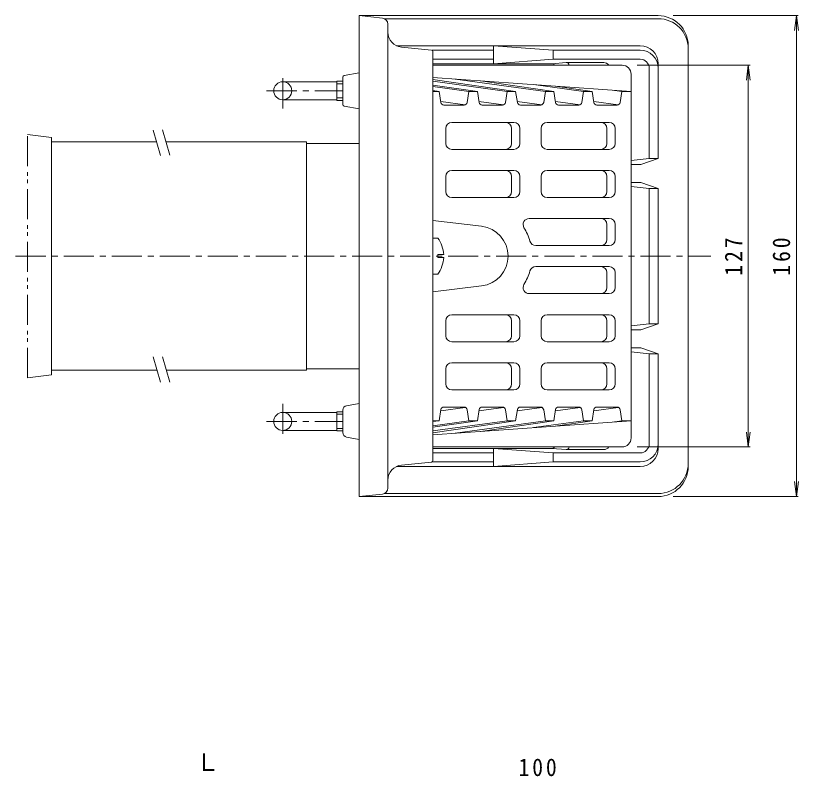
# Model space of a CAD drawing. Units: millimetres, scale not verified. Extents: x -195 to 343, y -275 to 259.
# Drawn here: x -130.8 to 129.8, y 5.9 to 259 of the extents above; entities that cross this region are included whole.
import ezdxf
from ezdxf.enums import TextEntityAlignment as Align

# ---------------------------------------------------------------- set-up
doc = ezdxf.new("R2010")
doc.units = ezdxf.units.MM
doc.header["$LTSCALE"] = 2
doc.linetypes.add('CHAIN1', pattern=[8, 5, -1, 1, -1])
doc.linetypes.add('DOUBLE_CHAIN1', pattern=[8.8, 5, -1, 0.6, -0.6, 0.6, -1])
for name, color, linetype, lineweight in [('0-0_通り芯', 3, 'Continuous', 9), ('0-2_仕上', 6, 'Continuous', 9), ('0-3_建具', 4, 'Continuous', 9), ('0-4_その他', 7, 'Continuous', 9)]:
    doc.layers.add(name, color=color, linetype=linetype, lineweight=lineweight)
doc.styles.add('ＭＳ ゴシック', font='')
doc.styles.get('ＭＳ ゴシック').set_extended_font_data('MS Gothic')

msp = doc.modelspace()

# ---------------------------------------------------------------- linework, layer by layer
at = {"layer": '0-0_通り芯'}
for p, q in [((83.116, 259.032), (-16.384, 259.032)), ((-8.675, 258.221), (-16.384, 259.032)), ((-16.384, 99.032), (-16.384, 259.032)), ((83.116, 258.032), (-8.014, 258.032)), ((-6.884, 101.833), (-6.884, 256.232)), ((77.116, 249.032), (-4.011, 249.032)), ((7.665, 247.577), (-2.382, 248.582)), ((28.239, 249.032), (48.116, 247.532)), ((28.239, 243.032), (28.239, 249.032)), ((93.116, 109.032), (93.116, 249.032)), ((28.239, 247.532), (7.828, 247.532)), ((8.116, 247.08), (8.116, 110.985)), ((48.116, 244.532), (48.116, 247.532)), ((77.116, 247.532), (48.116, 247.532)), ((28.239, 244.532), (8.116, 244.532)), ((47.753, 243.032), (8.116, 243.032)), ((28.239, 243.032), (48.116, 244.532)), ((47.753, 243.032), (52.52, 243.432)), ((77.116, 244.532), (48.116, 244.532)), ((65.006, 243.432), (52.52, 243.432)), ((83.116, 243.032), (83.116, 211.532)), ((-21.474, 239.107), (-16.384, 240.032)), ((80.116, 241.532), (80.116, 211.532)), ((-23.884, 230.857), (-23.884, 237.207)), ((-23.884, 237.207), (-21.884, 237.207)), ((-21.884, 229.45), (-21.884, 238.615)), ((-41.884, 237.032), (-23.884, 237.032)), ((-23.884, 236.392), (-21.884, 236.392)), ((-41.884, 231.032), (-23.884, 231.032)), ((-23.884, 231.672), (-21.884, 231.672)), ((-23.884, 230.857), (-21.884, 230.857)), ((-21.474, 228.958), (-16.384, 228.032)), ((-33.936, 216.532), (-16.384, 216.532)), ((74.116, 210.861), (80.116, 211.532)), ((83.116, 211.532), (77.376, 209.532)), ((80.116, 211.532), (83.116, 211.532)), ((74.116, 209.532), (77.376, 209.532)), ((74.116, 203.532), (77.376, 203.532)), ((83.116, 201.532), (77.376, 203.532)), ((74.116, 202.204), (80.116, 201.532)), ((80.116, 201.532), (83.116, 201.532)), ((80.116, 156.532), (80.116, 201.532)), ((83.116, 156.532), (83.116, 201.532)), ((74.116, 155.861), (80.116, 156.532)), ((83.116, 156.532), (77.376, 154.532)), ((80.116, 156.532), (83.116, 156.532)), ((74.116, 154.532), (77.376, 154.532)), ((74.116, 148.532), (77.376, 148.532)), ((83.116, 146.532), (77.376, 148.532)), ((74.116, 147.203), (80.116, 146.532)), ((80.116, 146.532), (83.116, 146.532)), ((80.116, 116.532), (80.116, 146.532)), ((83.116, 115.032), (83.116, 146.532)), ((-33.936, 141.532), (-16.384, 141.532)), ((-21.884, 120.284), (-21.884, 127.78)), ((-20.653, 129.256), (-16.384, 130.032)), ((-41.884, 127.032), (-23.884, 127.032)), ((-23.884, 127.207), (-23.884, 120.857)), ((-23.884, 127.207), (-21.884, 127.207)), ((-23.884, 126.392), (-21.884, 126.392)), ((-41.884, 121.032), (-23.884, 121.032)), ((-23.884, 121.672), (-21.884, 121.672)), ((-23.884, 120.857), (-21.884, 120.857)), ((-20.653, 118.808), (-16.384, 118.032)), ((47.753, 115.032), (8.116, 115.032)), ((28.239, 115.032), (48.116, 113.532)), ((28.239, 115.032), (28.239, 109.032)), ((47.753, 115.032), (52.52, 114.632)), ((28.239, 113.532), (8.116, 113.532)), ((48.116, 113.532), (48.116, 110.532)), ((77.116, 113.532), (48.116, 113.532)), ((65.006, 114.632), (52.52, 114.632)), ((7.665, 110.487), (-2.382, 109.482)), ((28.239, 110.532), (7.828, 110.532)), ((28.239, 109.032), (48.116, 110.532)), ((77.116, 110.532), (48.116, 110.532)), ((77.116, 109.032), (-4.011, 109.032)), ((-8.675, 99.844), (-16.384, 99.032)), ((83.116, 99.032), (-16.384, 99.032)), ((83.116, 100.032), (-8.014, 100.032))]:
    msp.add_line(p, q, dxfattribs=at)
at = {"layer": '0-0_通り芯', "linetype": 'CHAIN1'}
for p, q in [((-41.884, 228.195), (-41.884, 239.691)), ((-47.234, 234.032), (-21.884, 234.032)), ((-130.793, 179.032), (100.659, 179.032)), ((-41.884, 129.869), (-41.884, 118.373)), ((-47.234, 124.032), (-21.884, 124.032))]:
    msp.add_line(p, q, dxfattribs=at)
at = {"layer": '0-0_通り芯'}
for centre in [(-41.884, 234.032), (-41.884, 124.032)]:
    msp.add_circle(centre, 3, dxfattribs=at)
for centre, radius, start, end in [((-8.884, 256.232), 2, 0, 83.99091), ((83.116, 249.032), 10, 0, 90), ((83.116, 248.032), 10, 0, 90), ((-1.884, 253.557), 5, 180, 264.28949), ((7.616, 247.08), 0.5, 0, 84.28912), ((77.116, 243.032), 6, 0, 90), ((77.116, 241.532), 6, 0, 90), ((47.753, 242.032), 1, 29.99487, 90), ((52.52, 242.432), 1, 5.73828, 90), ((65.006, 241.432), 2, 33.3649, 90), ((77.116, 241.532), 3, 0, 90), ((-21.384, 238.615), 0.5, 100.30713, 180), ((-21.384, 229.45), 0.5, 180, 259.69287), ((-20.384, 127.78), 1.5, 100.30553, 180), ((-20.384, 120.284), 1.5, 180, 259.69447), ((47.753, 116.032), 1, 270, 330.00247), ((52.52, 115.632), 1, 270, 354.26031), ((65.006, 116.632), 2, 270, 326.63452), ((77.116, 116.532), 6, 270, 0), ((77.116, 116.532), 3, 270, 0), ((77.116, 115.032), 6, 270, 0), ((-1.884, 104.507), 5, 95.71051, 180), ((7.616, 110.985), 0.5, 275.71088, 0), ((83.116, 110.032), 10, 270, 0), ((83.116, 109.032), 10, 270, 0), ((-8.884, 101.833), 2, 276.00909, 0)]:
    msp.add_arc(centre, radius, start, end, dxfattribs=at)
at = {"layer": '0-2_仕上'}
for p, q in [((71.116, 242.532), (8.116, 242.532)), ((8.116, 238.462), (74.116, 233.814)), ((8.116, 237.798), (35.648, 233.814)), ((8.116, 237.207), (32.819, 233.814)), ((15.48, 237.943), (45.547, 233.814)), ((48.376, 233.814), (23.984, 237.344)), ((74.116, 118.532), (74.116, 239.532)), ((8.116, 235.957), (22.92, 233.814)), ((20.091, 233.814), (8.116, 235.46)), ((41.621, 236.102), (58.275, 233.814)), ((61.104, 233.814), (48.791, 235.597)), ((10.192, 233.814), (8.116, 234.116)), ((10.192, 233.814), (8.116, 233.814)), ((10.782, 230.131), (10.192, 233.814)), ((19.532, 230.139), (20.091, 233.814)), ((22.92, 233.814), (20.091, 233.814)), ((23.51, 230.131), (22.92, 233.814)), ((32.26, 230.139), (32.819, 233.814)), ((35.648, 233.814), (32.819, 233.814)), ((36.238, 230.131), (35.648, 233.814)), ((44.988, 230.139), (45.547, 233.814)), ((48.376, 233.814), (45.547, 233.814)), ((48.966, 230.131), (48.376, 233.814)), ((57.716, 230.139), (58.275, 233.814)), ((61.104, 233.814), (58.275, 233.814)), ((61.694, 230.131), (61.104, 233.814)), ((71.003, 233.814), (67.761, 234.262)), ((70.443, 230.139), (71.003, 233.814)), ((74.116, 233.814), (71.003, 233.814)), ((18.906, 229.357), (10.726, 230.482)), ((23.454, 230.481), (31.634, 229.357)), ((36.182, 230.481), (44.362, 229.357)), ((48.91, 230.481), (57.09, 229.357)), ((69.818, 229.358), (61.637, 230.487)), ((18.543, 229.289), (11.77, 229.289)), ((31.271, 229.289), (24.498, 229.289)), ((43.999, 229.289), (37.226, 229.289)), ((56.727, 229.289), (49.953, 229.289)), ((69.455, 229.289), (62.681, 229.289)), ((12.417, 221.532), (12.417, 216.532)), ((35.08, 223.532), (14.417, 223.532)), ((34.33, 221.532), (34.33, 216.532)), ((37.08, 221.532), (37.08, 216.532)), ((44.151, 221.532), (44.151, 216.532)), ((46.151, 223.532), (66.812, 223.532)), ((66.062, 221.532), (66.062, 216.532)), ((68.812, 221.532), (68.812, 216.532)), ((35.08, 214.532), (14.417, 214.532)), ((66.812, 214.532), (46.151, 214.532)), ((14.417, 207.532), (35.08, 207.532)), ((66.812, 207.532), (46.151, 207.532)), ((12.417, 205.532), (12.417, 200.532)), ((34.33, 205.532), (34.33, 200.532)), ((37.08, 205.532), (37.08, 200.532)), ((44.151, 205.532), (44.151, 200.532)), ((66.062, 200.532), (66.062, 205.532)), ((68.812, 200.532), (68.812, 205.532)), ((35.08, 198.532), (14.417, 198.532)), ((66.812, 198.532), (46.151, 198.532)), ((8.116, 190.912), (24.312, 188.96)), ((66.812, 191.532), (40.138, 191.532)), ((66.062, 184.532), (66.062, 189.532)), ((68.812, 184.532), (68.812, 189.532)), ((66.812, 182.532), (42.345, 182.532)), ((66.812, 175.532), (42.345, 175.532)), ((66.062, 173.532), (66.062, 168.532)), ((68.812, 173.532), (68.812, 168.532)), ((8.116, 167.153), (24.312, 169.104)), ((66.812, 166.532), (40.138, 166.532)), ((35.08, 159.532), (14.417, 159.532)), ((66.812, 159.532), (46.151, 159.532)), ((12.417, 152.532), (12.417, 157.532)), ((34.33, 152.532), (34.33, 157.532)), ((37.08, 152.532), (37.08, 157.532)), ((44.151, 152.532), (44.151, 157.532)), ((66.062, 157.532), (66.062, 152.532)), ((68.812, 157.532), (68.812, 152.532)), ((35.08, 150.532), (14.417, 150.532)), ((66.812, 150.532), (46.151, 150.532)), ((35.08, 143.532), (14.417, 143.532)), ((66.812, 143.532), (46.151, 143.532)), ((12.417, 136.532), (12.417, 141.532)), ((34.33, 136.532), (34.33, 141.532)), ((37.08, 136.532), (37.08, 141.532)), ((44.151, 136.532), (44.151, 141.532)), ((66.062, 136.532), (66.062, 141.532)), ((68.812, 136.532), (68.812, 141.532)), ((35.08, 134.532), (14.417, 134.532)), ((46.151, 134.532), (66.812, 134.532)), ((10.782, 127.934), (10.192, 124.25)), ((18.906, 128.707), (10.726, 127.583)), ((18.543, 128.775), (11.77, 128.775)), ((19.532, 127.926), (20.091, 124.25)), ((23.51, 127.934), (22.92, 124.25)), ((23.454, 127.584), (31.634, 128.707)), ((31.271, 128.775), (24.498, 128.775)), ((32.26, 127.926), (32.819, 124.25)), ((36.238, 127.934), (35.648, 124.25)), ((36.182, 127.584), (44.362, 128.707)), ((43.999, 128.775), (37.226, 128.775)), ((44.988, 127.926), (45.547, 124.25)), ((48.966, 127.934), (48.376, 124.25)), ((48.91, 127.583), (57.09, 128.707)), ((56.727, 128.775), (49.953, 128.775)), ((57.716, 127.926), (58.275, 124.25)), ((61.694, 127.934), (61.104, 124.25)), ((69.818, 128.707), (61.637, 127.577)), ((69.455, 128.775), (62.681, 128.775)), ((70.443, 127.926), (71.003, 124.25)), ((10.192, 124.25), (8.116, 124.25)), ((10.192, 124.25), (8.116, 123.949)), ((20.091, 124.25), (8.116, 122.605)), ((8.116, 122.107), (22.92, 124.25)), ((8.116, 120.858), (32.819, 124.25)), ((8.116, 120.266), (35.648, 124.25)), ((8.116, 119.603), (74.116, 124.25)), ((15.48, 120.121), (45.547, 124.25)), ((22.92, 124.25), (20.091, 124.25)), ((48.376, 124.25), (23.984, 120.72)), ((35.648, 124.25), (32.819, 124.25)), ((41.621, 121.962), (58.275, 124.25)), ((48.376, 124.25), (45.547, 124.25)), ((61.104, 124.25), (48.791, 122.467)), ((61.104, 124.25), (58.275, 124.25)), ((71.003, 124.25), (67.761, 123.803)), ((74.116, 124.25), (71.003, 124.25)), ((71.116, 115.532), (8.116, 115.532))]:
    msp.add_line(p, q, dxfattribs=at)
at = {"layer": '0-2_仕上', "color": 4}
for p, q in [((9.716, 185.032), (7.976, 185.032)), ((9.716, 178.553), (9.716, 179.511)), ((11.704, 179.511), (9.716, 179.511)), ((11.704, 178.553), (9.716, 178.553)), ((9.716, 173.032), (7.976, 173.032))]:
    msp.add_line(p, q, dxfattribs=at)
at = {"layer": '0-2_仕上'}
for centre, radius, start, end in [((71.116, 239.532), 3, 0, 90), ((11.77, 230.289), 1, 189.10832, 270), ((18.543, 230.289), 1, 270, 351.35139), ((24.498, 230.289), 1, 189.10832, 270), ((31.271, 230.289), 1, 270, 351.34837), ((37.226, 230.289), 1, 189.10832, 270), ((43.999, 230.289), 1, 270, 351.34837), ((49.953, 230.289), 1, 189.10832, 270), ((56.727, 230.289), 1, 270, 351.35139), ((62.681, 230.289), 1, 189.10832, 270), ((69.455, 230.289), 1, 270, 351.34837), ((14.417, 221.532), 2, 90, 180), ((32.33, 221.532), 2, 0, 90), ((35.08, 221.532), 2, 0, 90), ((46.151, 221.532), 2, 90, 180), ((64.062, 221.532), 2, 0, 90), ((66.812, 221.532), 2, 0, 90), ((14.417, 216.532), 2, 180, 270), ((32.33, 216.532), 2, 270, 0), ((35.08, 216.532), 2, 270, 0), ((46.151, 216.532), 2, 180, 270), ((64.062, 216.532), 2, 270, 0), ((66.812, 216.532), 2, 270, 0), ((14.417, 205.532), 2, 90, 180), ((32.33, 205.532), 2, 0, 90), ((35.08, 205.532), 2, 0, 90), ((46.151, 205.532), 2, 90, 180), ((64.062, 205.532), 2, 0, 90), ((66.812, 205.532), 2, 0, 90), ((14.417, 200.532), 2, 180, 270), ((32.33, 200.532), 2, 270, 0), ((35.08, 200.532), 2, 270, 0), ((46.151, 200.532), 2, 180, 270), ((64.062, 200.532), 2, 270, 0), ((66.812, 200.532), 2, 270, 0), ((40.138, 189.532), 2, 90, 211.66814), ((64.062, 189.532), 2, 0, 90), ((66.812, 189.532), 2, 0, 90), ((23.116, 179.032), 10, 276.86995, 83.12791), ((23.116, 179.032), 18, 15.96194, 31.66817), ((42.345, 184.532), 2, 195.96255, 270), ((64.062, 184.532), 2, 270, 0), ((66.812, 184.532), 2, 270, 0), ((42.345, 173.532), 2, 90, 164.03745), ((64.062, 173.532), 2, 0, 90), ((66.812, 173.532), 2, 0, 90), ((23.116, 179.032), 18, 328.33183, 344.03806), ((40.138, 168.532), 2, 148.33186, 270), ((64.062, 168.532), 2, 270, 0), ((66.812, 168.532), 2, 270, 0), ((14.417, 157.532), 2, 90, 180), ((32.33, 157.532), 2, 0, 90), ((35.08, 157.532), 2, 0, 90), ((46.151, 157.532), 2, 90, 180), ((64.062, 157.532), 2, 0, 90), ((66.812, 157.532), 2, 0, 90), ((14.417, 152.532), 2, 180, 270), ((32.33, 152.532), 2, 270, 0), ((35.08, 152.532), 2, 270, 0), ((46.151, 152.532), 2, 180, 270), ((64.062, 152.532), 2, 270, 0), ((66.812, 152.532), 2, 270, 0), ((14.417, 141.532), 2, 90, 180), ((32.33, 141.532), 2, 0, 90), ((35.08, 141.532), 2, 0, 90), ((46.151, 141.532), 2, 90, 180), ((64.062, 141.532), 2, 0, 90), ((66.812, 141.532), 2, 0, 90), ((14.417, 136.532), 2, 180, 270), ((32.33, 136.532), 2, 270, 0), ((35.08, 136.532), 2, 270, 0), ((46.151, 136.532), 2, 180, 270), ((64.062, 136.532), 2, 270, 0), ((66.812, 136.532), 2, 270, 0), ((11.77, 127.775), 1, 90, 170.89168), ((18.543, 127.775), 1, 8.65001, 90), ((24.498, 127.775), 1, 90, 170.89168), ((31.271, 127.775), 1, 8.65022, 90), ((37.226, 127.775), 1, 90, 170.89168), ((43.999, 127.775), 1, 8.65022, 90), ((49.953, 127.775), 1, 90, 170.89168), ((56.727, 127.775), 1, 8.65001, 90), ((62.681, 127.775), 1, 90, 170.89168), ((69.455, 127.775), 1, 8.65022, 90), ((71.116, 118.532), 3, 270, 0)]:
    msp.add_arc(centre, radius, start, end, dxfattribs=at)
at = {"layer": '0-2_仕上', "color": 4}
for start, end in [(2.74535, 36.86935), (323.13013, 357.2541)]:
    msp.add_arc((1.716, 179.032), 10, start, end, dxfattribs=at)
at = {"layer": '0-3_建具', "color": 7, "linetype": 'DOUBLE_CHAIN1'}
for p, q in [((-118.866, 218.532), (-126.884, 219.517)), ((-126.884, 138.548), (-126.884, 219.517)), ((-118.866, 217.032), (-118.866, 218.532)), ((-118.866, 139.532), (-118.866, 141.032)), ((-118.866, 139.532), (-126.884, 138.548))]:
    msp.add_line(p, q, dxfattribs=at)
at = {"layer": '0-3_建具'}
for p, q in [((-118.866, 141.032), (-118.866, 217.032)), ((-118.866, 217.032), (-83.891, 217.032)), ((-80.767, 217.032), (-33.936, 217.032)), ((-33.936, 141.032), (-33.936, 217.032)), ((-118.866, 141.032), (-83.745, 141.032)), ((-80.621, 141.032), (-33.936, 141.032))]:
    msp.add_line(p, q, dxfattribs=at)
at = {"layer": '0-4_その他'}
for p, q in [((88.116, 259.032), (129.716, 259.032)), ((129.116, 259.032), (128.463, 254.075)), ((129.116, 259.032), (129.116, 99.032)), ((129.116, 259.032), (129.768, 254.075)), ((76.116, 242.532), (113.716, 242.532)), ((113.116, 242.532), (112.463, 237.575)), ((113.116, 242.532), (113.116, 115.532)), ((113.116, 242.532), (113.768, 237.575)), ((-85.036, 220.982), (-82.586, 212.531)), ((-81.931, 221.046), (-79.48, 212.594)), ((-85.036, 145.485), (-82.586, 137.033)), ((-81.931, 145.548), (-79.48, 137.096)), ((113.116, 115.532), (112.463, 120.489)), ((113.116, 115.532), (113.768, 120.489)), ((76.116, 115.532), (113.716, 115.532)), ((129.116, 99.032), (128.463, 103.989)), ((129.116, 99.032), (129.768, 103.989)), ((88.116, 99.032), (129.716, 99.032))]:
    msp.add_line(p, q, dxfattribs=at)

# ---------------------------------------------------------------- texts
at = {"layer": '0-4_その他', "color": 2, "style": 'ＭＳ ゴシック'}
msp.add_text('Ｌ', height=5.865, dxfattribs=at).set_placement((-70.884, 5.926), align=Align.BOTTOM_LEFT)
at = {"layer": '0-4_その他', "color": 2, "char_height": 5.865, "attachment_point": 7, "rotation": 90, "style": 'ＭＳ ゴシック'}
for s, insert in [('\\T1.27;\\W0.9;127', (111.116, 172.532)), ('\\T1.27;\\W0.9;160', (127.116, 172.532))]:
    msp.add_mtext(s, dxfattribs=dict(at, insert=insert))
at = {"layer": '0-4_その他', "color": 2, "insert": (36.616, 5.926), "char_height": 5.865, "attachment_point": 7, "style": 'ＭＳ ゴシック'}
msp.add_mtext('\\T1.27;\\W0.9;100', dxfattribs=at)

doc.saveas('drawing.dxf')
